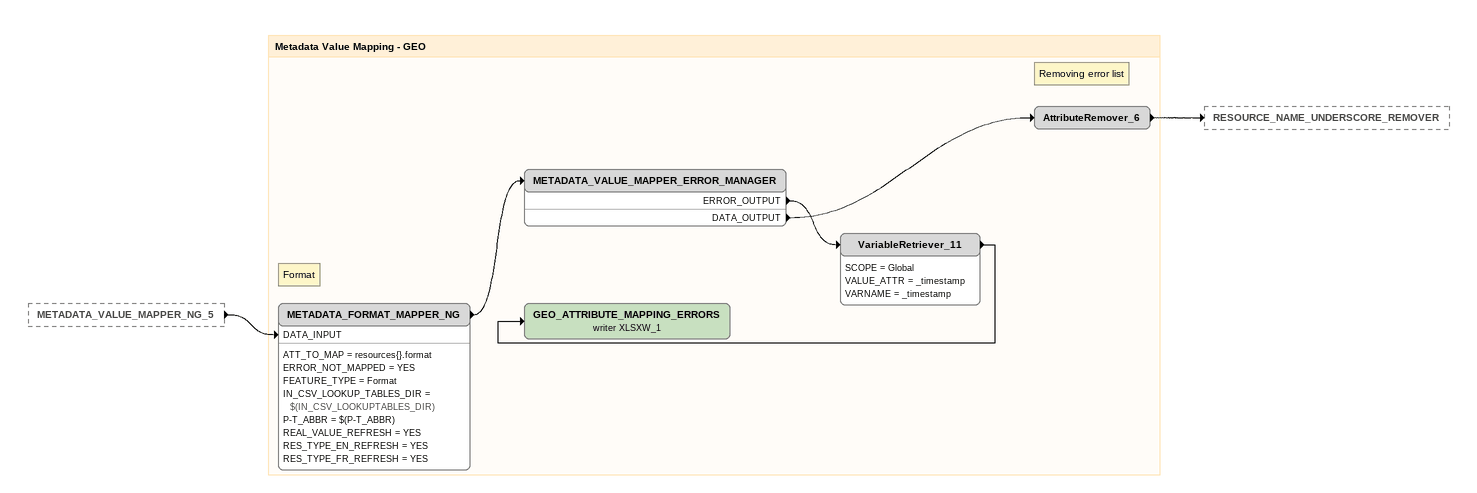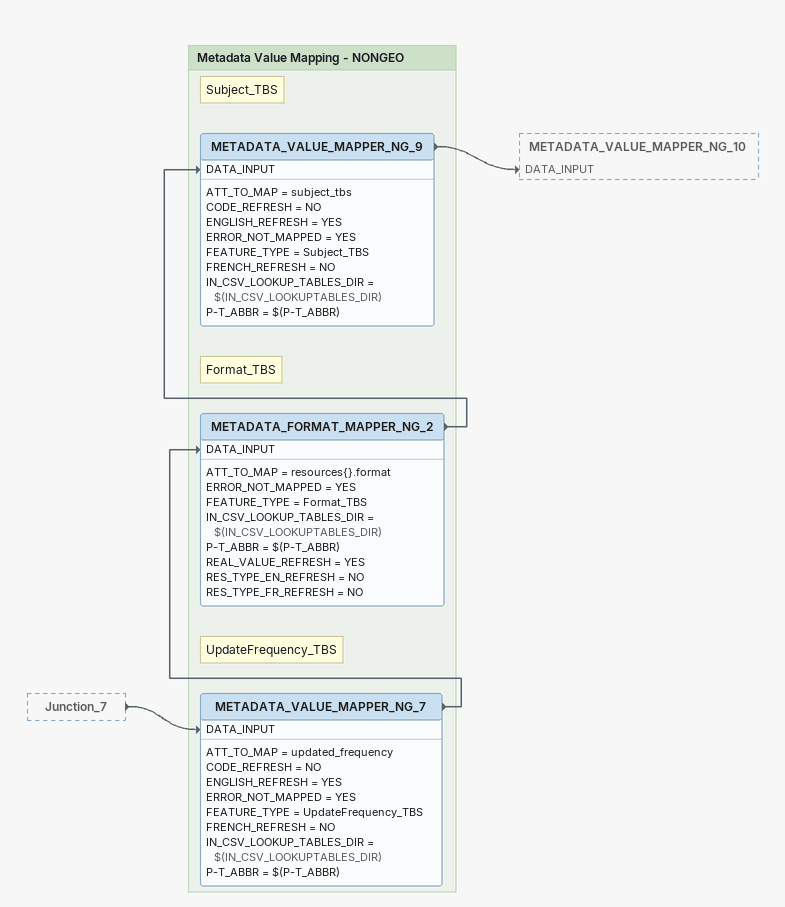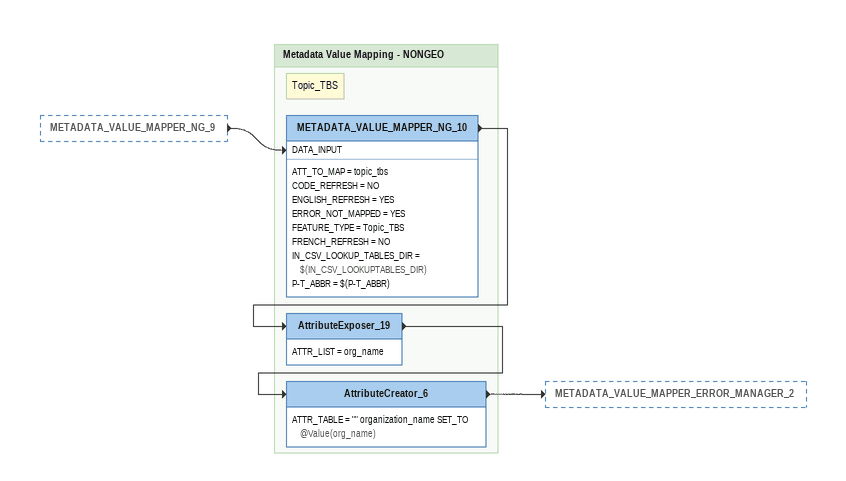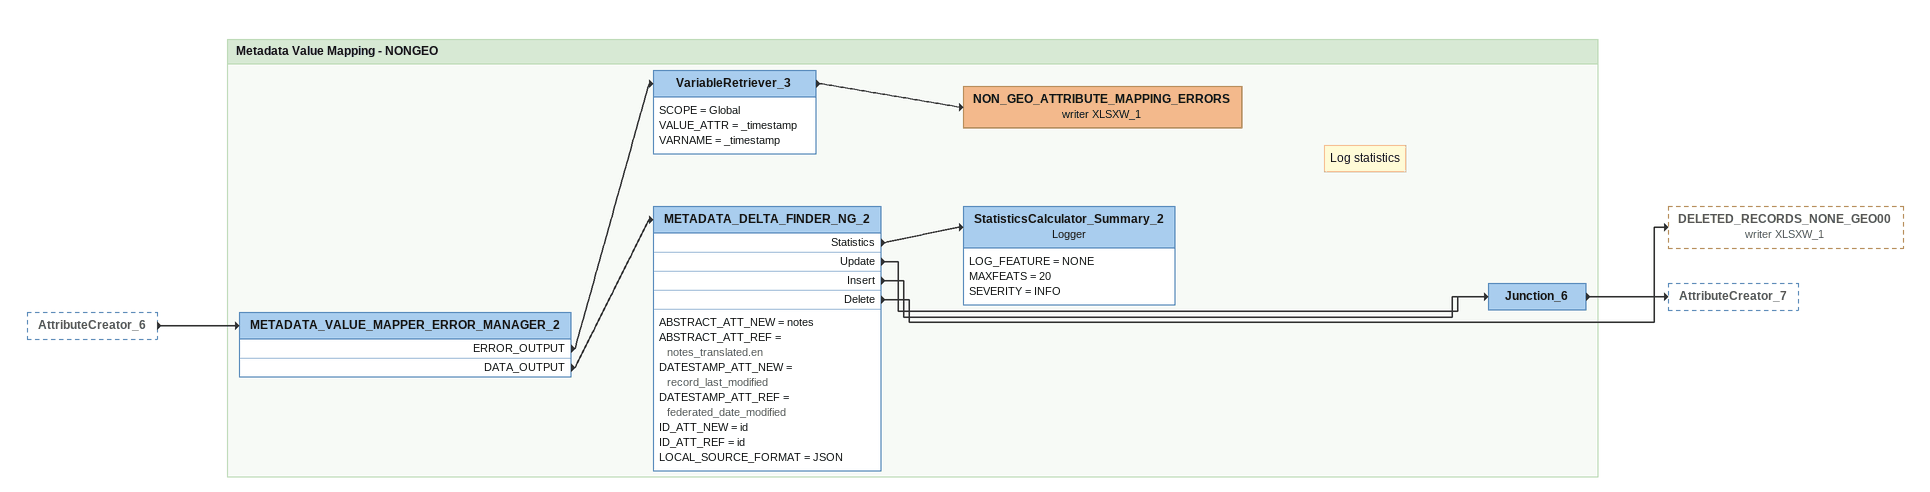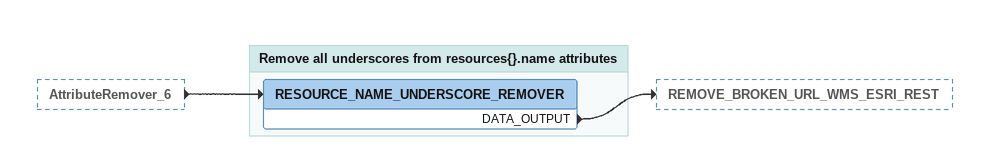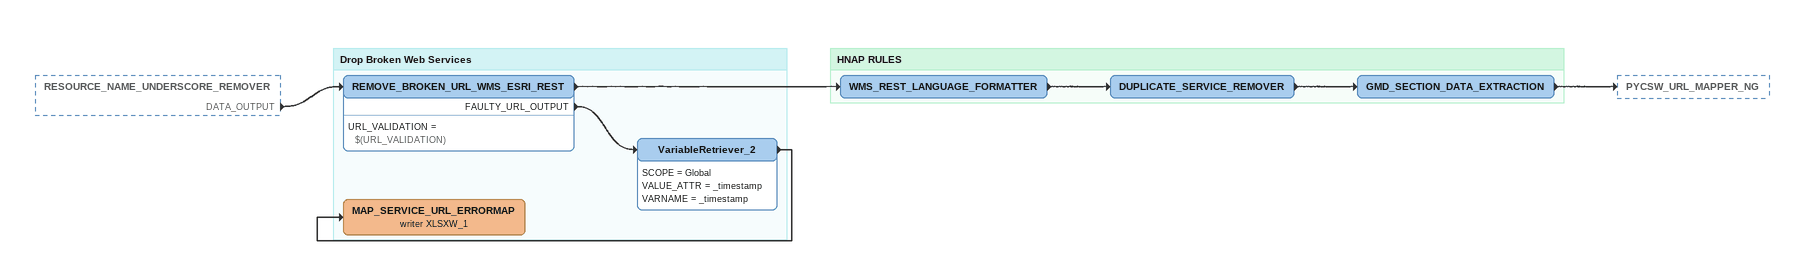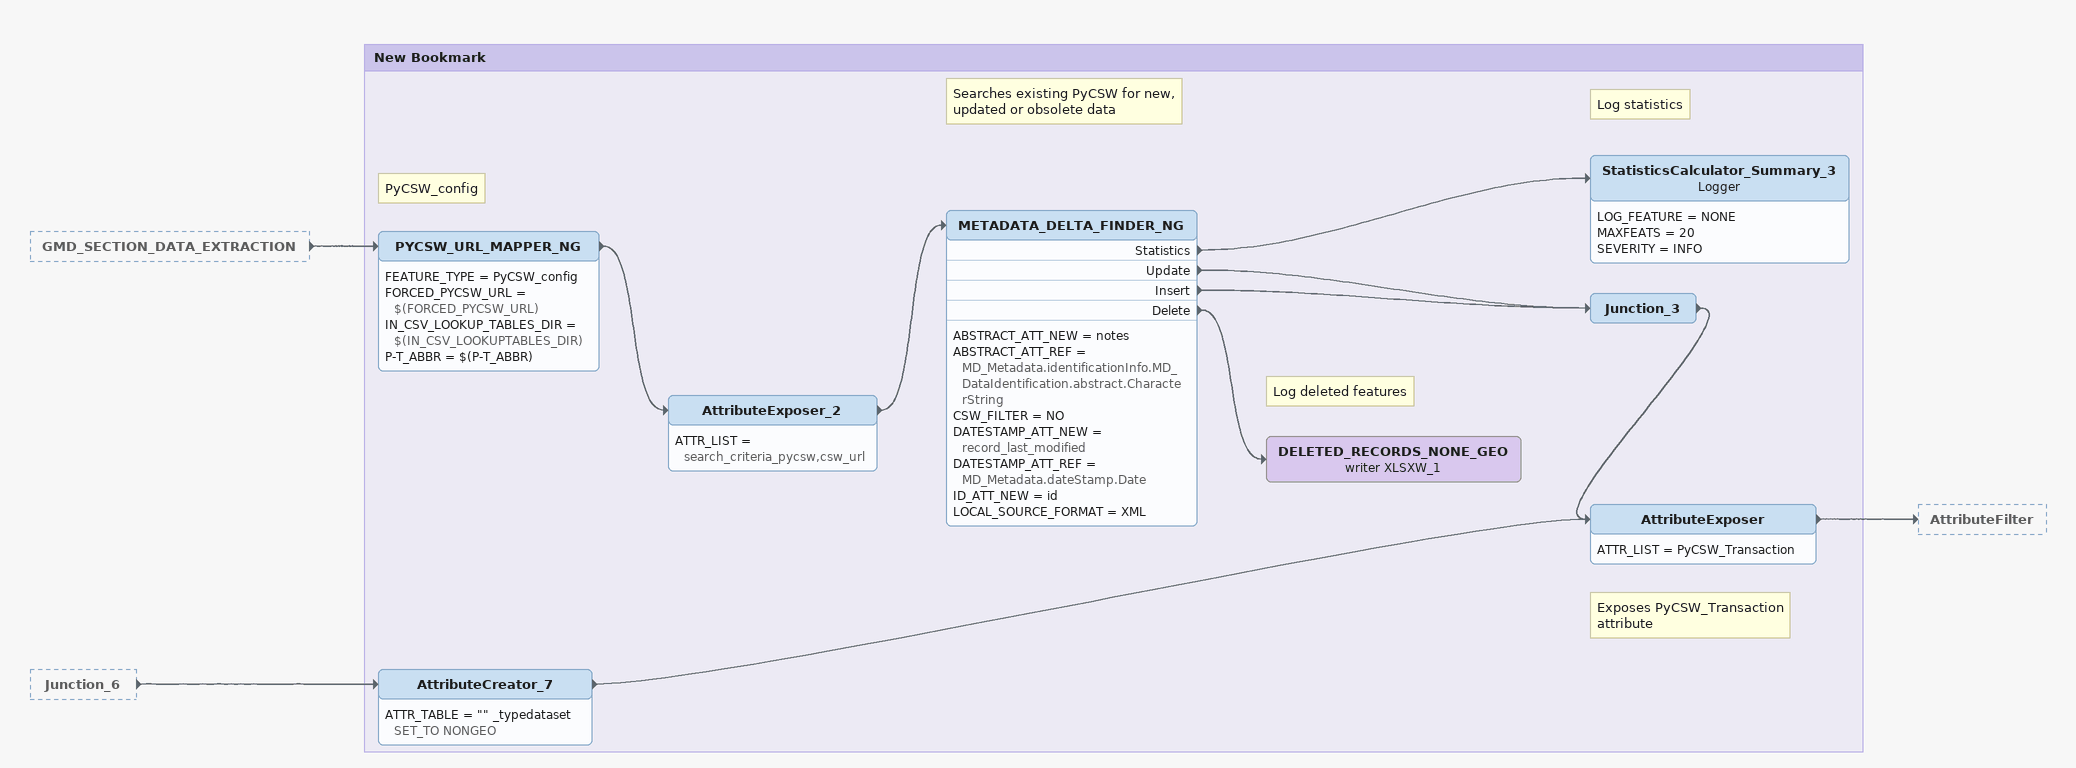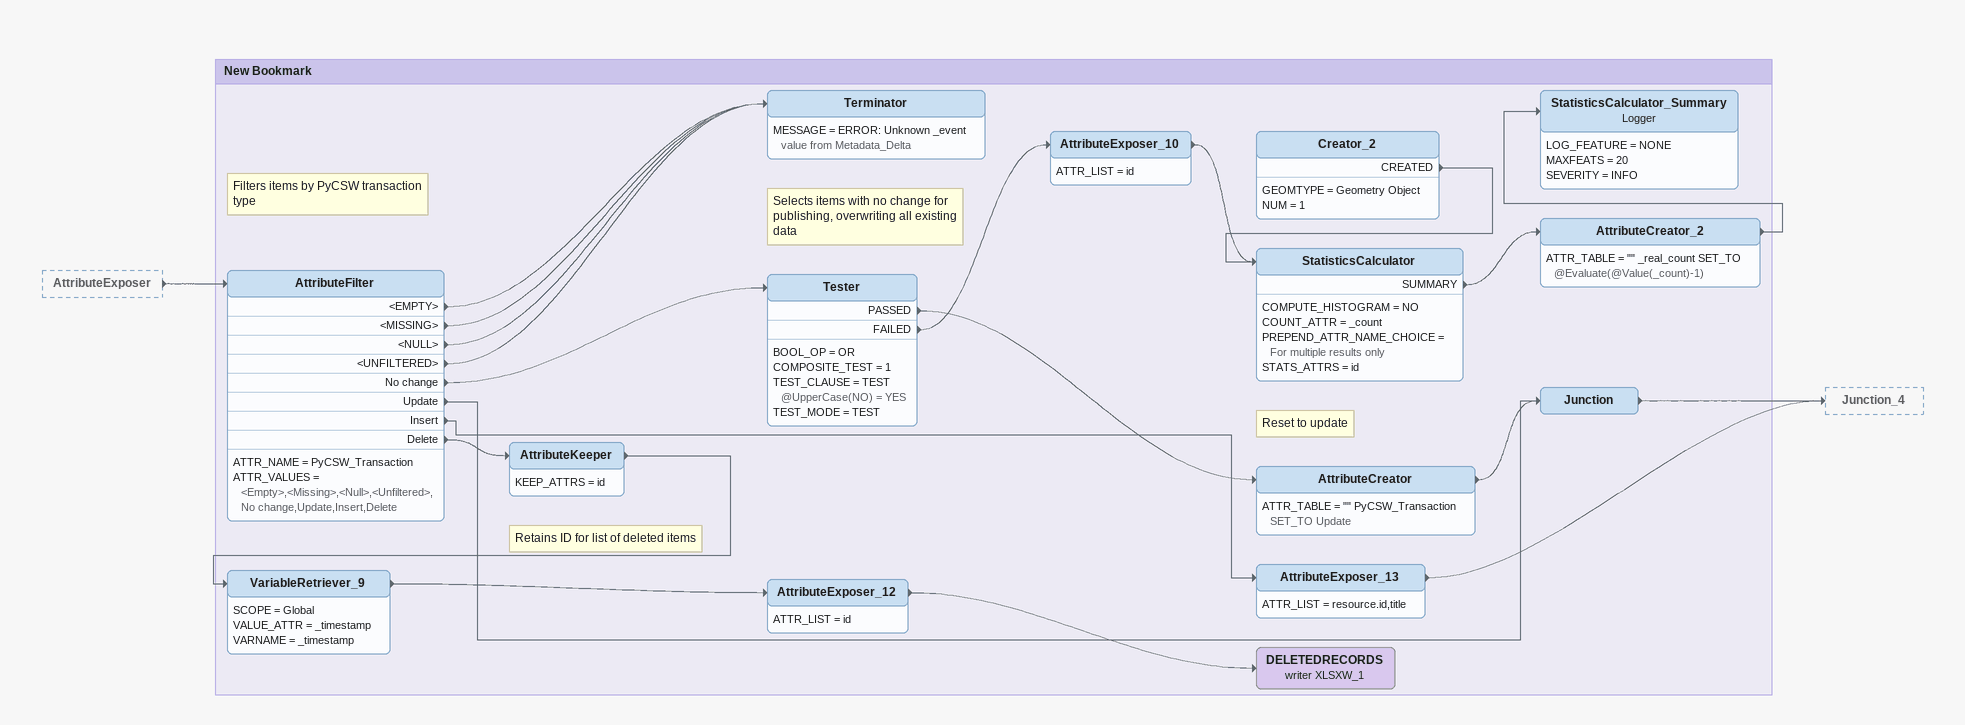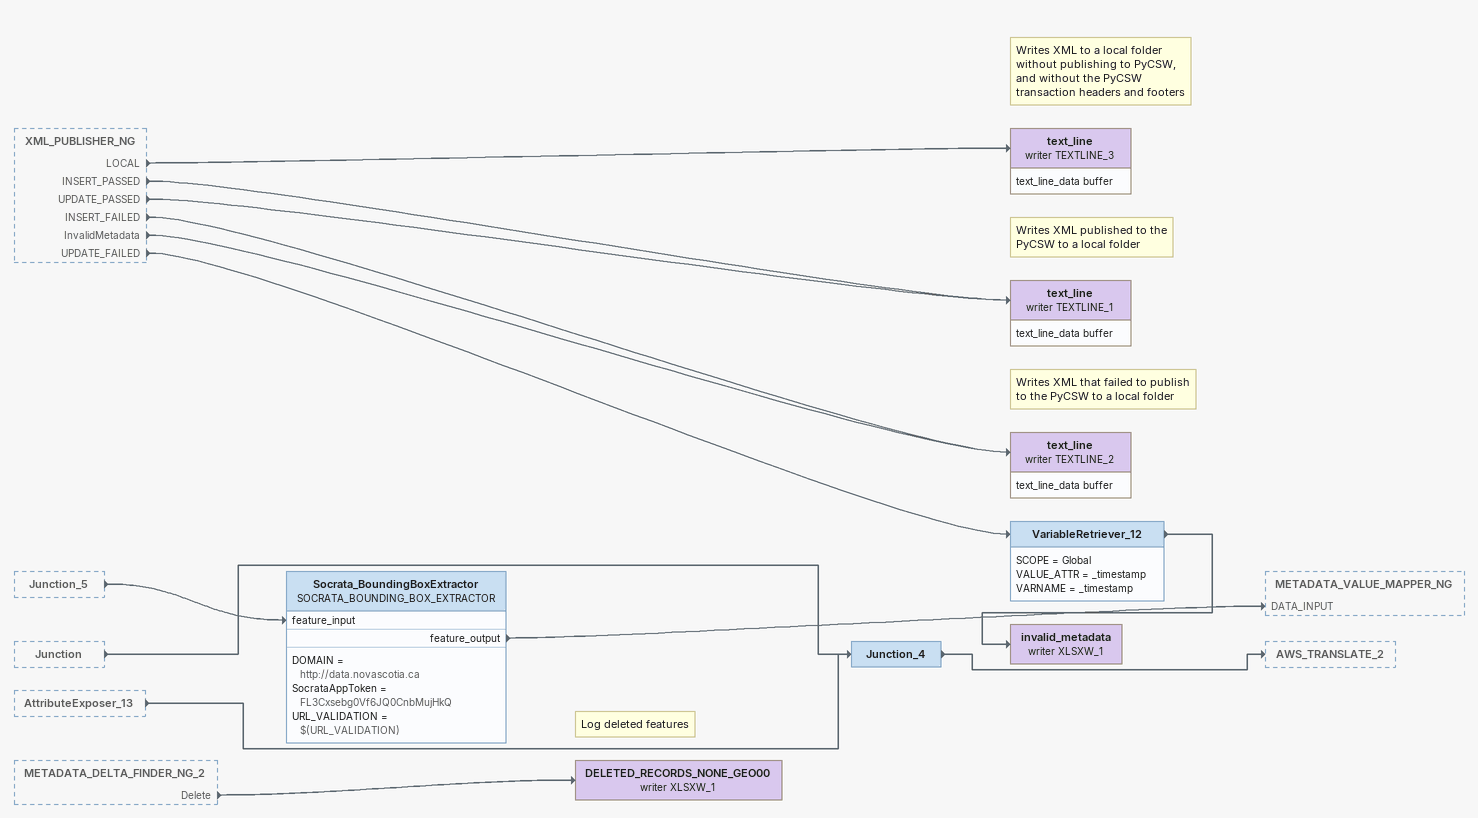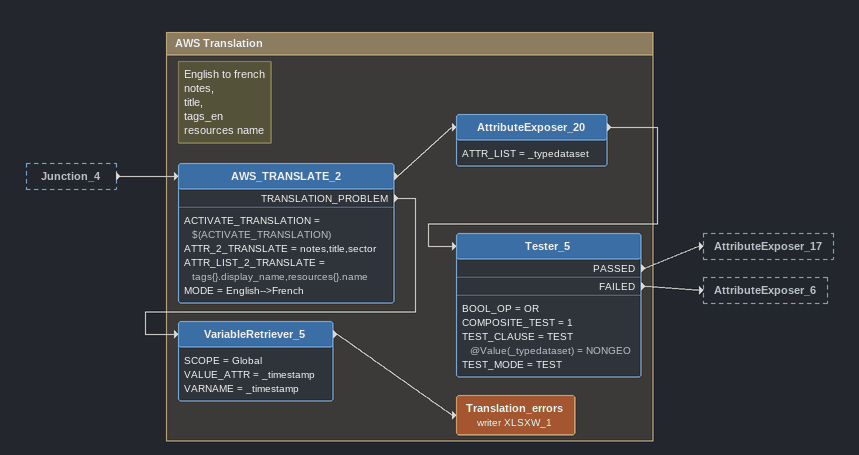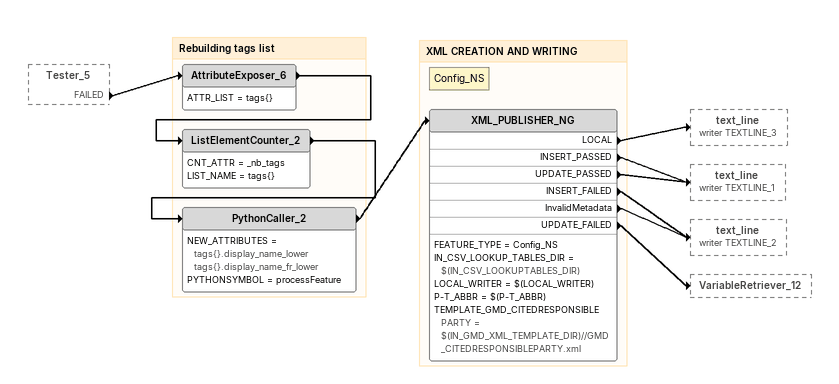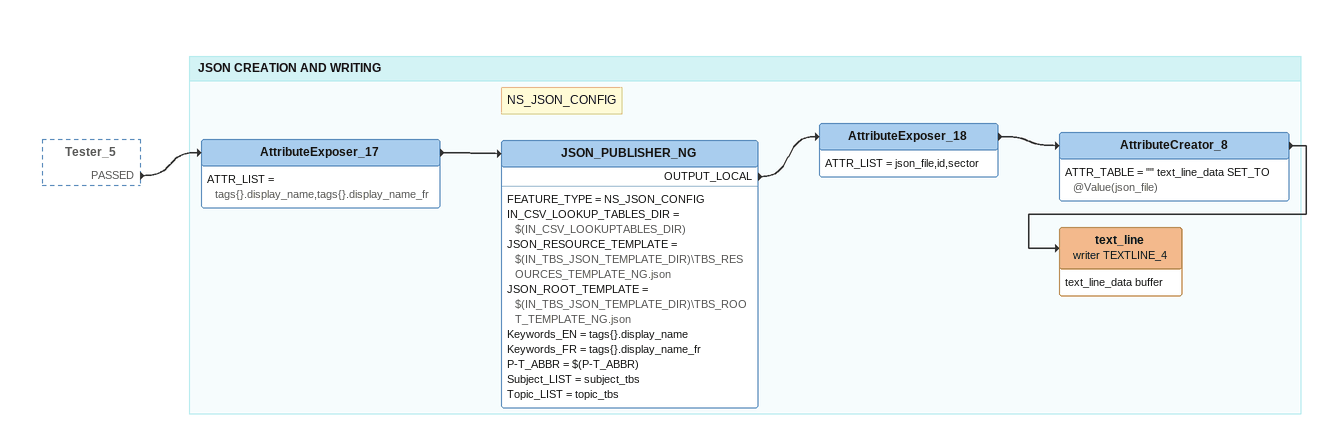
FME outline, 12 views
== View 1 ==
METADATA_VALUE_MAPPER_NG_5 [outside]
    -> METADATA_FORMAT_MAPPER_NG [DATA_INPUT]

Bookmark: Metadata Value Mapping - GEO
Note: Format
METADATA_FORMAT_MAPPER_NG
    ATT_TO_MAP = resources{}.format
    ERROR_NOT_MAPPED = YES
    FEATURE_TYPE = Format
    IN_CSV_LOOKUP_TABLES_DIR = $(IN_CSV_LOOKUPTABLES_DIR)
    P-T_ABBR = $(P-T_ABBR)
    REAL_VALUE_REFRESH = YES
    RES_TYPE_EN_REFRESH = YES
    RES_TYPE_FR_REFRESH = YES
    -> METADATA_VALUE_MAPPER_ERROR_MANAGER
METADATA_VALUE_MAPPER_ERROR_MANAGER
    ERROR_OUTPUT -> VariableRetriever_11
    DATA_OUTPUT -> AttributeRemover_6
Note: Removing error list
AttributeRemover_6
    -> RESOURCE_NAME_UNDERSCORE_REMOVER
VariableRetriever_11
    SCOPE = Global
    VALUE_ATTR = _timestamp
    VARNAME = _timestamp
    -> GEO_ATTRIBUTE_MAPPING_ERRORS (writer XLSXW_1)
GEO_ATTRIBUTE_MAPPING_ERRORS (writer XLSXW_1)

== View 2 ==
Junction_7 [outside]
    -> METADATA_VALUE_MAPPER_NG_7 [DATA_INPUT]

Bookmark: Metadata Value Mapping - NONGEO
Note: UpdateFrequency_TBS
METADATA_VALUE_MAPPER_NG_7
    ATT_TO_MAP = updated_frequency
    CODE_REFRESH = NO
    ENGLISH_REFRESH = YES
    ERROR_NOT_MAPPED = YES
    FEATURE_TYPE = UpdateFrequency_TBS
    FRENCH_REFRESH = NO
    IN_CSV_LOOKUP_TABLES_DIR = $(IN_CSV_LOOKUPTABLES_DIR)
    P-T_ABBR = $(P-T_ABBR)
    -> METADATA_FORMAT_MAPPER_NG_2 [DATA_INPUT]
Note: Format_TBS
METADATA_FORMAT_MAPPER_NG_2
    ATT_TO_MAP = resources{}.format
    ERROR_NOT_MAPPED = YES
    FEATURE_TYPE = Format_TBS
    IN_CSV_LOOKUP_TABLES_DIR = $(IN_CSV_LOOKUPTABLES_DIR)
    P-T_ABBR = $(P-T_ABBR)
    REAL_VALUE_REFRESH = YES
    RES_TYPE_EN_REFRESH = NO
    RES_TYPE_FR_REFRESH = NO
    -> METADATA_VALUE_MAPPER_NG_9 [DATA_INPUT]
Note: Subject_TBS
METADATA_VALUE_MAPPER_NG_9
    ATT_TO_MAP = subject_tbs
    CODE_REFRESH = NO
    ENGLISH_REFRESH = YES
    ERROR_NOT_MAPPED = YES
    FEATURE_TYPE = Subject_TBS
    FRENCH_REFRESH = NO
    IN_CSV_LOOKUP_TABLES_DIR = $(IN_CSV_LOOKUPTABLES_DIR)
    P-T_ABBR = $(P-T_ABBR)
    -> METADATA_VALUE_MAPPER_NG_10 [DATA_INPUT]

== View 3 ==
METADATA_VALUE_MAPPER_NG_9 [outside]
    -> METADATA_VALUE_MAPPER_NG_10 [DATA_INPUT]

Bookmark: Metadata Value Mapping - NONGEO
Note: Topic_TBS
METADATA_VALUE_MAPPER_NG_10
    ATT_TO_MAP = topic_tbs
    CODE_REFRESH = NO
    ENGLISH_REFRESH = YES
    ERROR_NOT_MAPPED = YES
    FEATURE_TYPE = Topic_TBS
    FRENCH_REFRESH = NO
    IN_CSV_LOOKUP_TABLES_DIR = $(IN_CSV_LOOKUPTABLES_DIR)
    P-T_ABBR = $(P-T_ABBR)
    -> AttributeExposer_19
AttributeExposer_19
    ATTR_LIST = org_name
    -> AttributeCreator_6
AttributeCreator_6
    ATTR_TABLE = "" organization_name SET_TO @Value(org_name)
    -> METADATA_VALUE_MAPPER_ERROR_MANAGER_2

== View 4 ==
AttributeCreator_6 [outside]
    -> METADATA_VALUE_MAPPER_ERROR_MANAGER_2

Bookmark: Metadata Value Mapping - NONGEO
METADATA_VALUE_MAPPER_ERROR_MANAGER_2
    ERROR_OUTPUT -> VariableRetriever_3
    DATA_OUTPUT -> METADATA_DELTA_FINDER_NG_2
VariableRetriever_3
    SCOPE = Global
    VALUE_ATTR = _timestamp
    VARNAME = _timestamp
    -> NON_GEO_ATTRIBUTE_MAPPING_ERRORS (writer XLSXW_1)
NON_GEO_ATTRIBUTE_MAPPING_ERRORS (writer XLSXW_1)
METADATA_DELTA_FINDER_NG_2
    ABSTRACT_ATT_NEW = notes
    ABSTRACT_ATT_REF = notes_translated.en
    DATESTAMP_ATT_NEW = record_last_modified
    DATESTAMP_ATT_REF = federated_date_modified
    ID_ATT_NEW = id
    ID_ATT_REF = id
    LOCAL_SOURCE_FORMAT = JSON
    Statistics -> StatisticsCalculator_Summary_2
    Update -> Junction_6
    Insert -> Junction_6
    Delete -> DELETED_RECORDS_NONE_GEO00 (writer XLSXW_1)
Note: Log statistics
StatisticsCalculator_Summary_2: Logger
    LOG_FEATURE = NONE
    MAXFEATS = 20
    SEVERITY = INFO
Junction_6
    -> AttributeCreator_7

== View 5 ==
AttributeRemover_6 [outside]
    -> RESOURCE_NAME_UNDERSCORE_REMOVER

Bookmark: Remove all underscores from resources{}.name attributes
RESOURCE_NAME_UNDERSCORE_REMOVER
    DATA_OUTPUT -> REMOVE_BROKEN_URL_WMS_ESRI_REST

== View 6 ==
RESOURCE_NAME_UNDERSCORE_REMOVER [outside]
    DATA_OUTPUT -> REMOVE_BROKEN_URL_WMS_ESRI_REST

Bookmark: Drop Broken Web Services
REMOVE_BROKEN_URL_WMS_ESRI_REST
    URL_VALIDATION = $(URL_VALIDATION)
    -> WMS_REST_LANGUAGE_FORMATTER
    FAULTY_URL_OUTPUT -> VariableRetriever_2
VariableRetriever_2
    SCOPE = Global
    VALUE_ATTR = _timestamp
    VARNAME = _timestamp
    -> MAP_SERVICE_URL_ERRORMAP (writer XLSXW_1)
MAP_SERVICE_URL_ERRORMAP (writer XLSXW_1)

Bookmark: HNAP RULES
WMS_REST_LANGUAGE_FORMATTER
    -> DUPLICATE_SERVICE_REMOVER
DUPLICATE_SERVICE_REMOVER
    -> GMD_SECTION_DATA_EXTRACTION
GMD_SECTION_DATA_EXTRACTION
    -> PYCSW_URL_MAPPER_NG

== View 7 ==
GMD_SECTION_DATA_EXTRACTION [outside]
    -> PYCSW_URL_MAPPER_NG
Junction_6 [outside]
    -> AttributeCreator_7

Bookmark: New Bookmark
Note: PyCSW_config
PYCSW_URL_MAPPER_NG
    FEATURE_TYPE = PyCSW_config
    FORCED_PYCSW_URL = $(FORCED_PYCSW_URL)
    IN_CSV_LOOKUP_TABLES_DIR = $(IN_CSV_LOOKUPTABLES_DIR)
    P-T_ABBR = $(P-T_ABBR)
    -> AttributeExposer_2
AttributeExposer_2
    ATTR_LIST = search_criteria_pycsw,csw_url
    -> METADATA_DELTA_FINDER_NG
Note: Searches existing PyCSW for new, updated or obsolete data
METADATA_DELTA_FINDER_NG
    ABSTRACT_ATT_NEW = notes
    ABSTRACT_ATT_REF = MD_Metadata.identificationInfo.MD_DataIdentification.abstract.CharacterString
    CSW_FILTER = NO
    DATESTAMP_ATT_NEW = record_last_modified
    DATESTAMP_ATT_REF = MD_Metadata.dateStamp.Date
    ID_ATT_NEW = id
    LOCAL_SOURCE_FORMAT = XML
    Statistics -> StatisticsCalculator_Summary_3
    Update -> Junction_3
    Insert -> Junction_3
    Delete -> DELETED_RECORDS_NONE_GEO (writer XLSXW_1)
Note: Log statistics
StatisticsCalculator_Summary_3: Logger
    LOG_FEATURE = NONE
    MAXFEATS = 20
    SEVERITY = INFO
Junction_3
    -> AttributeExposer
Note: Log deleted features
DELETED_RECORDS_NONE_GEO (writer XLSXW_1)
AttributeCreator_7
    ATTR_TABLE = "" _typedataset SET_TO NONGEO
    -> AttributeExposer
Note: Exposes PyCSW_Transaction attribute
AttributeExposer
    ATTR_LIST = PyCSW_Transaction
    -> AttributeFilter

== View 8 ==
AttributeExposer [outside]
    -> AttributeFilter

Bookmark: New Bookmark
Note: Filters items by PyCSW transaction type
AttributeFilter
    ATTR_NAME = PyCSW_Transaction
    ATTR_VALUES = <Empty>,<Missing>,<Null>,<Unfiltered>,No change,Update,Insert,Delete
    <EMPTY> -> Terminator
    <MISSING> -> Terminator
    <NULL> -> Terminator
    <UNFILTERED> -> Terminator
    No change -> Tester
    Update -> Junction
    Insert -> AttributeExposer_13
    Delete -> AttributeKeeper
Terminator
    MESSAGE = ERROR: Unknown _event value from Metadata_Delta
Note: Selects items with no change for publishing, overwriting all existing data
Tester
    BOOL_OP = OR
    COMPOSITE_TEST = 1
    TEST_CLAUSE = TEST @UpperCase(NO) = YES
    TEST_MODE = TEST
    PASSED -> AttributeCreator
    FAILED -> AttributeExposer_10
AttributeExposer_10
    ATTR_LIST = id
    -> StatisticsCalculator
Note: Reset to update
AttributeCreator
    ATTR_TABLE = "" PyCSW_Transaction SET_TO Update
    -> Junction
Junction
    -> Junction_4
Note: Retains ID for list of deleted items
AttributeKeeper
    KEEP_ATTRS = id
    -> VariableRetriever_9
VariableRetriever_9
    SCOPE = Global
    VALUE_ATTR = _timestamp
    VARNAME = _timestamp
    -> AttributeExposer_12
AttributeExposer_12
    ATTR_LIST = id
    -> DELETEDRECORDS (writer XLSXW_1)
DELETEDRECORDS (writer XLSXW_1)
AttributeExposer_13
    ATTR_LIST = resource.id,title
    -> Junction_4
Creator_2
    GEOMTYPE = Geometry Object
    NUM = 1
    CREATED -> StatisticsCalculator
StatisticsCalculator
    COMPUTE_HISTOGRAM = NO
    COUNT_ATTR = _count
    PREPEND_ATTR_NAME_CHOICE = For multiple results only
    STATS_ATTRS = id
    SUMMARY -> AttributeCreator_2
AttributeCreator_2
    ATTR_TABLE = "" _real_count SET_TO @Evaluate(@Value(_count)-1)
    -> StatisticsCalculator_Summary
StatisticsCalculator_Summary: Logger
    LOG_FEATURE = NONE
    MAXFEATS = 20
    SEVERITY = INFO

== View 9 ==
XML_PUBLISHER_NG [outside]
    LOCAL -> text_line (writer TEXTLINE_3)
    INSERT_PASSED -> text_line (writer TEXTLINE_1)
    UPDATE_PASSED -> text_line (writer TEXTLINE_1)
    INSERT_FAILED -> text_line (writer TEXTLINE_2)
    InvalidMetadata -> text_line (writer TEXTLINE_2)
    UPDATE_FAILED -> VariableRetriever_12
Junction_5 [outside]
    -> Socrata_BoundingBoxExtractor [feature_input]
Junction [outside]
    -> Junction_4
AttributeExposer_13 [outside]
    -> Junction_4
METADATA_DELTA_FINDER_NG_2 [outside]
    Delete -> DELETED_RECORDS_NONE_GEO00 (writer XLSXW_1)
Socrata_BoundingBoxExtractor: SOCRATA_BOUNDING_BOX_EXTRACTOR
    DOMAIN = http://data.novascotia.ca
    SocrataAppToken = FL3Cxsebg0Vf6JQ0CnbMujHkQ
    URL_VALIDATION = $(URL_VALIDATION)
    feature_output -> METADATA_VALUE_MAPPER_NG [DATA_INPUT]
Junction_4
    -> AWS_TRANSLATE_2
Note: Writes XML to a local folder without publishing to PyCSW, and without the PyCSW transaction headers and footers
text_line (writer TEXTLINE_3)
    attributes: text_line_data buffer
Note: Writes XML published to the PyCSW to a local folder
text_line (writer TEXTLINE_1)
    attributes: text_line_data buffer
Note: Writes XML that failed to publish to the PyCSW to a local folder
text_line (writer TEXTLINE_2)
    attributes: text_line_data buffer
VariableRetriever_12
    SCOPE = Global
    VALUE_ATTR = _timestamp
    VARNAME = _timestamp
    -> invalid_metadata (writer XLSXW_1)
invalid_metadata (writer XLSXW_1)
Note: Log deleted features
DELETED_RECORDS_NONE_GEO00 (writer XLSXW_1)

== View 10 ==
Junction_4 [outside]
    -> AWS_TRANSLATE_2

Bookmark: AWS Translation
Note: English to french / notes, / title, / tags_en / resources name
AWS_TRANSLATE_2
    ACTIVATE_TRANSLATION = $(ACTIVATE_TRANSLATION)
    ATTR_2_TRANSLATE = notes,title,sector
    ATTR_LIST_2_TRANSLATE = tags{}.display_name,resources{}.name
    MODE = English-->French
    -> AttributeExposer_20
    TRANSLATION_PROBLEM -> VariableRetriever_5
AttributeExposer_20
    ATTR_LIST = _typedataset
    -> Tester_5
Tester_5
    BOOL_OP = OR
    COMPOSITE_TEST = 1
    TEST_CLAUSE = TEST @Value(_typedataset) = NONGEO
    TEST_MODE = TEST
    PASSED -> AttributeExposer_17
    FAILED -> AttributeExposer_6
VariableRetriever_5
    SCOPE = Global
    VALUE_ATTR = _timestamp
    VARNAME = _timestamp
    -> Translation_errors (writer XLSXW_1)
Translation_errors (writer XLSXW_1)

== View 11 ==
Tester_5 [outside]
    FAILED -> AttributeExposer_6

Bookmark: Rebuilding tags list
AttributeExposer_6
    ATTR_LIST = tags{}
    -> ListElementCounter_2
ListElementCounter_2
    CNT_ATTR = _nb_tags
    LIST_NAME = tags{}
    -> PythonCaller_2
PythonCaller_2
    NEW_ATTRIBUTES = tags{}.display_name_lower tags{}.display_name_fr_lower
    PYTHONSYMBOL = processFeature
    -> XML_PUBLISHER_NG

Bookmark: XML CREATION AND WRITING
Note: Config_NS
XML_PUBLISHER_NG
    FEATURE_TYPE = Config_NS
    IN_CSV_LOOKUP_TABLES_DIR = $(IN_CSV_LOOKUPTABLES_DIR)
    LOCAL_WRITER = $(LOCAL_WRITER)
    P-T_ABBR = $(P-T_ABBR)
    TEMPLATE_GMD_CITEDRESPONSIBLEPARTY = $(IN_GMD_XML_TEMPLATE_DIR)//GMD_CITEDRESPONSIBLEPARTY.xml
    LOCAL -> text_line (writer TEXTLINE_3)
    INSERT_PASSED -> text_line (writer TEXTLINE_1)
    UPDATE_PASSED -> text_line (writer TEXTLINE_1)
    INSERT_FAILED -> text_line (writer TEXTLINE_2)
    InvalidMetadata -> text_line (writer TEXTLINE_2)
    UPDATE_FAILED -> VariableRetriever_12

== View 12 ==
Tester_5 [outside]
    PASSED -> AttributeExposer_17

Bookmark: JSON CREATION AND WRITING
AttributeExposer_17
    ATTR_LIST = tags{}.display_name,tags{}.display_name_fr
    -> JSON_PUBLISHER_NG
Note: NS_JSON_CONFIG
JSON_PUBLISHER_NG
    FEATURE_TYPE = NS_JSON_CONFIG
    IN_CSV_LOOKUP_TABLES_DIR = $(IN_CSV_LOOKUPTABLES_DIR)
    JSON_RESOURCE_TEMPLATE = $(IN_TBS_JSON_TEMPLATE_DIR)\TBS_RESOURCES_TEMPLATE_NG.json
    JSON_ROOT_TEMPLATE = $(IN_TBS_JSON_TEMPLATE_DIR)\TBS_ROOT_TEMPLATE_NG.json
    Keywords_EN = tags{}.display_name
    Keywords_FR = tags{}.display_name_fr
    P-T_ABBR = $(P-T_ABBR)
    Subject_LIST = subject_tbs
    Topic_LIST = topic_tbs
    OUTPUT_LOCAL -> AttributeExposer_18
AttributeExposer_18
    ATTR_LIST = json_file,id,sector
    -> AttributeCreator_8
AttributeCreator_8
    ATTR_TABLE = "" text_line_data SET_TO @Value(json_file)
    -> text_line (writer TEXTLINE_4)
text_line (writer TEXTLINE_4)
    attributes: text_line_data buffer
